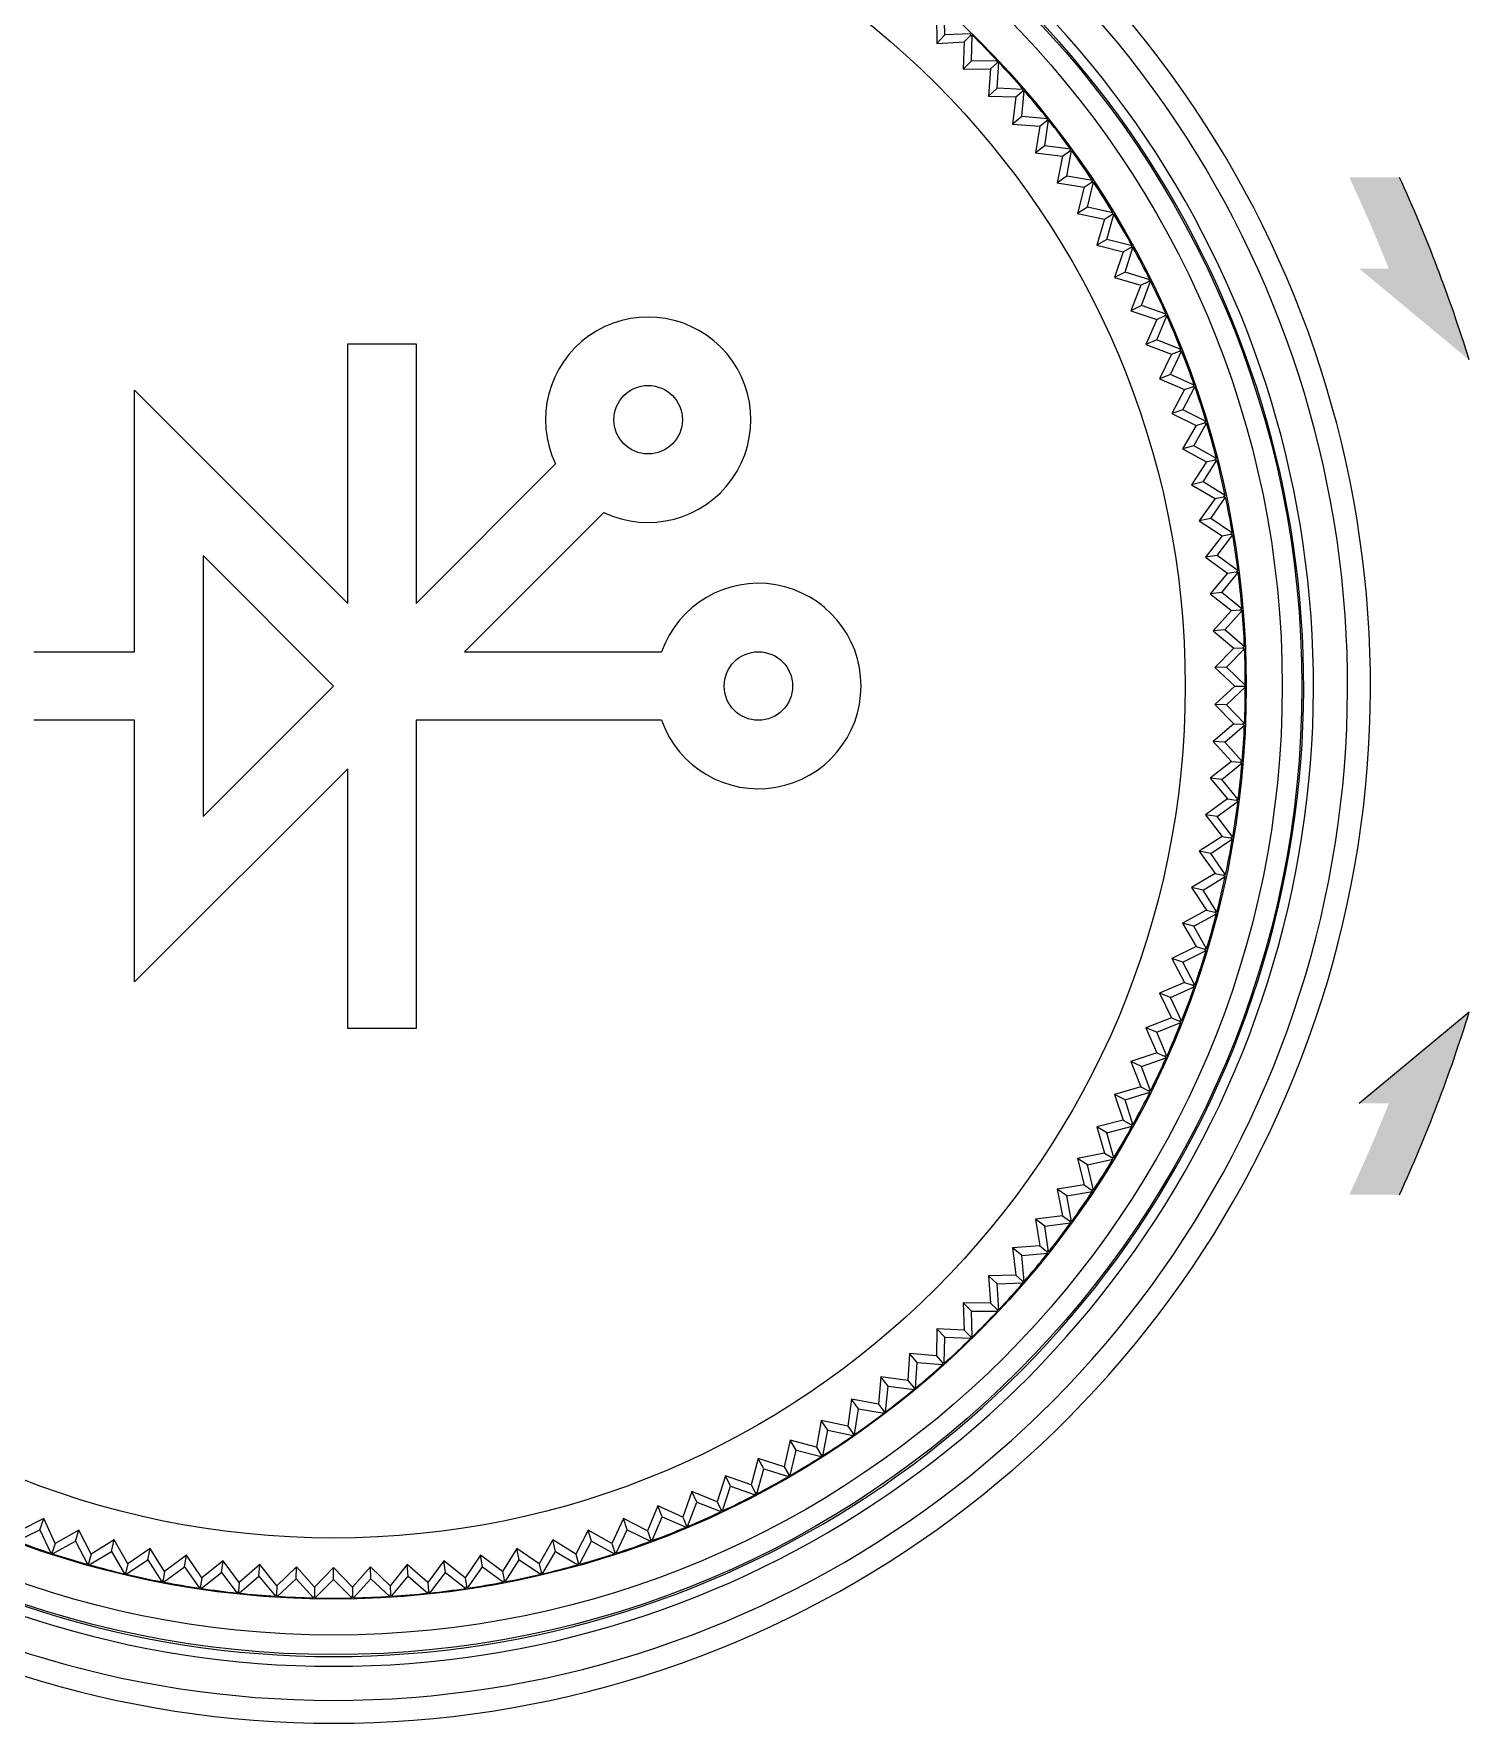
# Model space of a CAD drawing. Header units: millimetres. Extents: x -1493 to -686, y 1310 to 1867.
# Drawn here: x -1111.66 to -1089.64, y 1746.09 to 1772 of the extents above; entities that cross this region are included whole.
import ezdxf

# ---------------------------------------------------------------- set-up
doc = ezdxf.new("R2010")
doc.units = ezdxf.units.MM
doc.layers.get('0').update_dxf_attribs({"linetype": 'CONTINUOUS'})

msp = doc.modelspace()

# ---------------------------------------------------------------- hatches: boundary and pattern name
h = msp.add_hatch(color=256)
h.dxf.hatch_style = 1
h.paths.add_polyline_path([(-1090.709, 1769.793), (-1091.481, 1769.793, -0.016662), (-1090.875, 1768.393), (-1091.327, 1768.393), (-1089.64, 1766.993, 0.031781)])
h = msp.add_hatch(color=256)
h.dxf.hatch_style = 1
h.paths.add_polyline_path([(-1090.709, 1754.193, 0.031781), (-1089.64, 1756.993), (-1091.327, 1755.593), (-1090.875, 1755.593, -0.016662), (-1091.481, 1754.193)])

# ---------------------------------------------------------------- linework, layer by layer
at = {"color": 7, "linetype": 'Continuous'}
for p, q in [((-1097.812, 1772.266), (-1097.807, 1771.848)), ((-1097.683, 1771.98), (-1097.693, 1772.378)), ((-1097.683, 1771.98), (-1097.807, 1771.848)), ((-1097.807, 1771.848), (-1097.39, 1771.87)), ((-1097.285, 1771.995), (-1097.683, 1771.98)), ((-1097.39, 1771.87), (-1097.402, 1771.452)), ((-1097.39, 1771.87), (-1097.297, 1771.964)), ((-1097.285, 1771.995), (-1097.297, 1771.964)), ((-1097.297, 1771.964), (-1097.266, 1771.976)), ((-1097.273, 1771.578), (-1097.266, 1771.976)), ((-1097.273, 1771.578), (-1097.402, 1771.452)), ((-1096.875, 1771.577), (-1097.273, 1771.578)), ((-1096.985, 1771.456), (-1096.888, 1771.546)), ((-1096.875, 1771.577), (-1096.888, 1771.546)), ((-1096.888, 1771.546), (-1096.857, 1771.558)), ((-1096.88, 1771.16), (-1096.857, 1771.558)), ((-1097.402, 1771.452), (-1096.985, 1771.456)), ((-1096.985, 1771.456), (-1097.015, 1771.039)), ((-1096.88, 1771.16), (-1097.015, 1771.039)), ((-1097.015, 1771.039), (-1096.597, 1771.026)), ((-1096.483, 1771.142), (-1096.88, 1771.16)), ((-1096.597, 1771.026), (-1096.645, 1770.611)), ((-1096.597, 1771.026), (-1096.497, 1771.112)), ((-1096.505, 1770.726), (-1096.465, 1771.122)), ((-1096.483, 1771.142), (-1096.497, 1771.112)), ((-1096.497, 1771.112), (-1096.465, 1771.122)), ((-1096.505, 1770.726), (-1096.645, 1770.611)), ((-1096.109, 1770.691), (-1096.505, 1770.726)), ((-1096.645, 1770.611), (-1096.228, 1770.58)), ((-1096.228, 1770.58), (-1096.293, 1770.167)), ((-1096.228, 1770.58), (-1096.125, 1770.661)), ((-1096.149, 1770.276), (-1096.092, 1770.67)), ((-1096.109, 1770.691), (-1096.125, 1770.661)), ((-1096.125, 1770.661), (-1096.092, 1770.67)), ((-1096.149, 1770.276), (-1096.293, 1770.167)), ((-1095.754, 1770.225), (-1096.149, 1770.276)), ((-1095.878, 1770.118), (-1095.771, 1770.196)), ((-1095.812, 1769.812), (-1095.739, 1770.203)), ((-1095.754, 1770.225), (-1095.771, 1770.196)), ((-1095.771, 1770.196), (-1095.739, 1770.203)), ((-1096.293, 1770.167), (-1095.878, 1770.118)), ((-1095.878, 1770.118), (-1095.96, 1769.709)), ((-1095.812, 1769.812), (-1095.96, 1769.709)), ((-1095.96, 1769.709), (-1095.548, 1769.643)), ((-1095.419, 1769.744), (-1095.812, 1769.812)), ((-1095.548, 1769.643), (-1095.438, 1769.716)), ((-1095.494, 1769.334), (-1095.405, 1769.722)), ((-1095.419, 1769.744), (-1095.438, 1769.716)), ((-1095.438, 1769.716), (-1095.405, 1769.722)), ((-1095.548, 1769.643), (-1095.647, 1769.237)), ((-1095.494, 1769.334), (-1095.647, 1769.237)), ((-1095.647, 1769.237), (-1095.237, 1769.154)), ((-1095.105, 1769.25), (-1095.494, 1769.334)), ((-1095.237, 1769.154), (-1095.353, 1768.753)), ((-1095.237, 1769.154), (-1095.125, 1769.222)), ((-1095.197, 1768.843), (-1095.091, 1769.227)), ((-1095.105, 1769.25), (-1095.125, 1769.222)), ((-1095.125, 1769.222), (-1095.091, 1769.227)), ((-1095.197, 1768.843), (-1095.353, 1768.753)), ((-1095.353, 1768.753), (-1094.948, 1768.653)), ((-1094.812, 1768.743), (-1095.197, 1768.843)), ((-1094.948, 1768.653), (-1095.081, 1768.256)), ((-1094.948, 1768.653), (-1094.832, 1768.716)), ((-1094.92, 1768.34), (-1094.799, 1768.719)), ((-1094.812, 1768.743), (-1094.832, 1768.716)), ((-1094.832, 1768.716), (-1094.799, 1768.719)), ((-1094.92, 1768.34), (-1095.081, 1768.256)), ((-1095.081, 1768.256), (-1094.68, 1768.14)), ((-1094.54, 1768.224), (-1094.92, 1768.34)), ((-1094.68, 1768.14), (-1094.829, 1767.749)), ((-1094.68, 1768.14), (-1094.562, 1768.198)), ((-1094.665, 1767.826), (-1094.528, 1768.2)), ((-1094.54, 1768.224), (-1094.562, 1768.198)), ((-1094.562, 1768.198), (-1094.528, 1768.2)), ((-1094.665, 1767.826), (-1094.829, 1767.749)), ((-1094.829, 1767.749), (-1094.433, 1767.616)), ((-1094.29, 1767.694), (-1094.665, 1767.826)), ((-1094.433, 1767.616), (-1094.599, 1767.232)), ((-1094.433, 1767.616), (-1094.313, 1767.669)), ((-1094.432, 1767.302), (-1094.279, 1767.67)), ((-1094.29, 1767.694), (-1094.313, 1767.669)), ((-1094.313, 1767.669), (-1094.279, 1767.67)), ((-1106.844, 1763.261), (-1106.844, 1767.243)), ((-1106.844, 1767.243), (-1105.794, 1767.243)), ((-1105.794, 1767.243), (-1105.794, 1763.261)), ((-1094.432, 1767.302), (-1094.599, 1767.232)), ((-1094.599, 1767.232), (-1094.209, 1767.082)), ((-1094.062, 1767.154), (-1094.432, 1767.302)), ((-1094.209, 1767.082), (-1094.39, 1766.706)), ((-1094.221, 1766.769), (-1094.053, 1767.129)), ((-1094.209, 1767.082), (-1094.086, 1767.13)), ((-1094.062, 1767.154), (-1094.086, 1767.13)), ((-1094.086, 1767.13), (-1094.053, 1767.129)), ((-1094.221, 1766.769), (-1094.39, 1766.706)), ((-1094.39, 1766.706), (-1094.007, 1766.539)), ((-1093.858, 1766.605), (-1094.221, 1766.769)), ((-1094.032, 1766.227), (-1093.849, 1766.58)), ((-1094.007, 1766.539), (-1093.882, 1766.583)), ((-1093.858, 1766.605), (-1093.882, 1766.583)), ((-1093.882, 1766.583), (-1093.849, 1766.58)), ((-1110.113, 1762.518), (-1110.113, 1766.529)), ((-1110.113, 1766.529), (-1106.844, 1763.261)), ((-1094.007, 1766.539), (-1094.204, 1766.171)), ((-1094.032, 1766.227), (-1094.204, 1766.171)), ((-1094.204, 1766.171), (-1093.828, 1765.989)), ((-1093.676, 1766.048), (-1094.032, 1766.227)), ((-1093.676, 1766.048), (-1093.702, 1766.027)), ((-1093.828, 1765.989), (-1094.04, 1765.629)), ((-1093.866, 1765.677), (-1093.669, 1766.023)), ((-1093.828, 1765.989), (-1093.702, 1766.027)), ((-1093.702, 1766.027), (-1093.669, 1766.023)), ((-1093.866, 1765.677), (-1094.04, 1765.629)), ((-1094.04, 1765.629), (-1093.672, 1765.431)), ((-1093.518, 1765.484), (-1093.866, 1765.677)), ((-1103.657, 1765.398), (-1105.794, 1763.261)), ((-1093.672, 1765.431), (-1093.899, 1765.08)), ((-1093.723, 1765.122), (-1093.512, 1765.458)), ((-1093.672, 1765.431), (-1093.545, 1765.464)), ((-1093.518, 1765.484), (-1093.545, 1765.464)), ((-1093.545, 1765.464), (-1093.512, 1765.458)), ((-1093.723, 1765.122), (-1093.899, 1765.08)), ((-1093.899, 1765.08), (-1093.54, 1764.867)), ((-1093.384, 1764.914), (-1093.723, 1765.122)), ((-1093.54, 1764.867), (-1093.782, 1764.526)), ((-1093.604, 1764.56), (-1093.378, 1764.888)), ((-1093.54, 1764.867), (-1093.411, 1764.895)), ((-1093.384, 1764.914), (-1093.411, 1764.895)), ((-1093.411, 1764.895), (-1093.378, 1764.888)), ((-1102.914, 1764.655), (-1105.052, 1762.518)), ((-1093.604, 1764.56), (-1093.782, 1764.526)), ((-1093.782, 1764.526), (-1093.432, 1764.298)), ((-1093.273, 1764.339), (-1093.604, 1764.56)), ((-1093.432, 1764.298), (-1093.687, 1763.968)), ((-1093.508, 1763.994), (-1093.269, 1764.313)), ((-1093.432, 1764.298), (-1093.302, 1764.32)), ((-1093.273, 1764.339), (-1093.302, 1764.32)), ((-1093.302, 1764.32), (-1093.269, 1764.313)), ((-1109.063, 1763.994), (-1109.063, 1759.992)), ((-1109.063, 1763.994), (-1107.061, 1761.993)), ((-1093.508, 1763.994), (-1093.687, 1763.968)), ((-1093.187, 1763.759), (-1093.508, 1763.994)), ((-1093.687, 1763.968), (-1093.347, 1763.726)), ((-1093.347, 1763.726), (-1093.616, 1763.406)), ((-1093.436, 1763.425), (-1093.184, 1763.733)), ((-1093.347, 1763.726), (-1093.216, 1763.742)), ((-1093.187, 1763.759), (-1093.216, 1763.742)), ((-1093.216, 1763.742), (-1093.184, 1763.733)), ((-1093.436, 1763.425), (-1093.616, 1763.406)), ((-1093.616, 1763.406), (-1093.286, 1763.15)), ((-1093.126, 1763.177), (-1093.436, 1763.425)), ((-1093.286, 1763.15), (-1093.569, 1762.842)), ((-1093.388, 1762.853), (-1093.123, 1763.15)), ((-1093.286, 1763.15), (-1093.155, 1763.161)), ((-1093.126, 1763.177), (-1093.155, 1763.161)), ((-1093.155, 1763.161), (-1093.123, 1763.15)), ((-1093.388, 1762.853), (-1093.569, 1762.842)), ((-1093.569, 1762.842), (-1093.25, 1762.572)), ((-1093.088, 1762.592), (-1093.388, 1762.853)), ((-1111.659, 1762.518), (-1110.113, 1762.518)), ((-1105.052, 1762.518), (-1102.029, 1762.518)), ((-1093.25, 1762.572), (-1093.545, 1762.276)), ((-1093.364, 1762.28), (-1093.087, 1762.566)), ((-1093.25, 1762.572), (-1093.118, 1762.577)), ((-1093.088, 1762.592), (-1093.118, 1762.577)), ((-1093.118, 1762.577), (-1093.087, 1762.566)), ((-1093.364, 1762.28), (-1093.545, 1762.276)), ((-1093.545, 1762.276), (-1093.238, 1761.993)), ((-1093.061, 1761.993), (-1093.364, 1762.28)), ((-1109.063, 1759.992), (-1107.061, 1761.993)), ((-1093.238, 1761.993), (-1093.545, 1761.71)), ((-1093.061, 1761.993), (-1093.364, 1761.706)), ((-1093.238, 1761.993), (-1093.061, 1761.993)), ((-1093.364, 1761.706), (-1093.545, 1761.71)), ((-1093.545, 1761.71), (-1093.25, 1761.414)), ((-1093.087, 1761.421), (-1093.364, 1761.706)), ((-1110.113, 1761.468), (-1111.659, 1761.468)), ((-1110.113, 1757.457), (-1110.113, 1761.468)), ((-1105.794, 1761.468), (-1105.794, 1756.743)), ((-1102.029, 1761.468), (-1105.794, 1761.468)), ((-1093.25, 1761.414), (-1093.569, 1761.144)), ((-1093.388, 1761.133), (-1093.088, 1761.394)), ((-1093.25, 1761.414), (-1093.118, 1761.409)), ((-1093.087, 1761.421), (-1093.118, 1761.409)), ((-1093.118, 1761.409), (-1093.088, 1761.394)), ((-1093.388, 1761.133), (-1093.569, 1761.144)), ((-1093.569, 1761.144), (-1093.286, 1760.836)), ((-1093.123, 1760.836), (-1093.388, 1761.133)), ((-1106.844, 1760.726), (-1110.113, 1757.457)), ((-1106.844, 1756.743), (-1106.844, 1760.726)), ((-1093.286, 1760.836), (-1093.616, 1760.58)), ((-1093.436, 1760.561), (-1093.126, 1760.81)), ((-1093.286, 1760.836), (-1093.155, 1760.825)), ((-1093.123, 1760.836), (-1093.155, 1760.825)), ((-1093.155, 1760.825), (-1093.126, 1760.81)), ((-1093.436, 1760.561), (-1093.616, 1760.58)), ((-1093.616, 1760.58), (-1093.347, 1760.261)), ((-1093.184, 1760.253), (-1093.436, 1760.561)), ((-1093.347, 1760.261), (-1093.687, 1760.018)), ((-1093.508, 1759.992), (-1093.187, 1760.227)), ((-1093.347, 1760.261), (-1093.216, 1760.244)), ((-1093.184, 1760.253), (-1093.216, 1760.244)), ((-1093.216, 1760.244), (-1093.187, 1760.227)), ((-1093.508, 1759.992), (-1093.687, 1760.018)), ((-1093.687, 1760.018), (-1093.432, 1759.688)), ((-1093.269, 1759.674), (-1093.508, 1759.992)), ((-1093.432, 1759.688), (-1093.782, 1759.46)), ((-1093.604, 1759.426), (-1093.273, 1759.648)), ((-1093.432, 1759.688), (-1093.302, 1759.666)), ((-1093.269, 1759.674), (-1093.302, 1759.666)), ((-1093.302, 1759.666), (-1093.273, 1759.648)), ((-1093.604, 1759.426), (-1093.782, 1759.46)), ((-1093.782, 1759.46), (-1093.54, 1759.119)), ((-1093.378, 1759.098), (-1093.604, 1759.426)), ((-1093.54, 1759.119), (-1093.899, 1758.906)), ((-1093.723, 1758.865), (-1093.384, 1759.072)), ((-1093.54, 1759.119), (-1093.411, 1759.092)), ((-1093.378, 1759.098), (-1093.411, 1759.092)), ((-1093.411, 1759.092), (-1093.384, 1759.072)), ((-1093.723, 1758.865), (-1093.899, 1758.906)), ((-1093.899, 1758.906), (-1093.672, 1758.555)), ((-1093.512, 1758.528), (-1093.723, 1758.865)), ((-1093.672, 1758.555), (-1094.04, 1758.358)), ((-1093.672, 1758.555), (-1093.545, 1758.523)), ((-1093.866, 1758.309), (-1094.04, 1758.358)), ((-1094.04, 1758.358), (-1093.828, 1757.998)), ((-1093.866, 1758.309), (-1093.518, 1758.502)), ((-1093.669, 1757.963), (-1093.866, 1758.309)), ((-1093.512, 1758.528), (-1093.545, 1758.523)), ((-1093.545, 1758.523), (-1093.518, 1758.502)), ((-1093.828, 1757.998), (-1094.204, 1757.815)), ((-1094.032, 1757.76), (-1094.204, 1757.815)), ((-1094.204, 1757.815), (-1094.007, 1757.447)), ((-1094.032, 1757.76), (-1093.676, 1757.938)), ((-1093.849, 1757.406), (-1094.032, 1757.76)), ((-1093.828, 1757.998), (-1093.702, 1757.96)), ((-1093.669, 1757.963), (-1093.702, 1757.96)), ((-1093.702, 1757.96), (-1093.676, 1757.938)), ((-1094.007, 1757.447), (-1094.39, 1757.281)), ((-1094.221, 1757.218), (-1094.39, 1757.281)), ((-1094.39, 1757.281), (-1094.209, 1756.904)), ((-1094.221, 1757.218), (-1093.858, 1757.381)), ((-1094.007, 1757.447), (-1093.882, 1757.404)), ((-1093.849, 1757.406), (-1093.882, 1757.404)), ((-1093.882, 1757.404), (-1093.858, 1757.381)), ((-1094.053, 1756.857), (-1094.221, 1757.218)), ((-1105.794, 1756.743), (-1106.844, 1756.743)), ((-1094.209, 1756.904), (-1094.599, 1756.754)), ((-1094.432, 1756.684), (-1094.599, 1756.754)), ((-1094.599, 1756.754), (-1094.433, 1756.371)), ((-1094.432, 1756.684), (-1094.062, 1756.832)), ((-1094.209, 1756.904), (-1094.086, 1756.856)), ((-1094.053, 1756.857), (-1094.086, 1756.856)), ((-1094.086, 1756.856), (-1094.062, 1756.832)), ((-1094.279, 1756.317), (-1094.432, 1756.684)), ((-1094.433, 1756.371), (-1094.829, 1756.237)), ((-1094.665, 1756.16), (-1094.829, 1756.237)), ((-1094.829, 1756.237), (-1094.68, 1755.847)), ((-1094.665, 1756.16), (-1094.29, 1756.292)), ((-1094.433, 1756.371), (-1094.313, 1756.317)), ((-1094.279, 1756.317), (-1094.313, 1756.317)), ((-1094.313, 1756.317), (-1094.29, 1756.292)), ((-1094.528, 1755.786), (-1094.665, 1756.16)), ((-1094.68, 1755.847), (-1095.081, 1755.73)), ((-1094.92, 1755.646), (-1095.081, 1755.73)), ((-1095.081, 1755.73), (-1094.948, 1755.334)), ((-1094.92, 1755.646), (-1094.54, 1755.763)), ((-1094.68, 1755.847), (-1094.562, 1755.788)), ((-1094.528, 1755.786), (-1094.562, 1755.788)), ((-1094.562, 1755.788), (-1094.54, 1755.763)), ((-1094.799, 1755.267), (-1094.92, 1755.646)), ((-1094.948, 1755.334), (-1095.353, 1755.234)), ((-1095.197, 1755.143), (-1095.353, 1755.234)), ((-1095.353, 1755.234), (-1095.237, 1754.832)), ((-1095.197, 1755.143), (-1094.812, 1755.244)), ((-1094.948, 1755.334), (-1094.832, 1755.27)), ((-1094.799, 1755.267), (-1094.832, 1755.27)), ((-1094.832, 1755.27), (-1094.812, 1755.244)), ((-1095.091, 1754.759), (-1095.197, 1755.143)), ((-1095.237, 1754.832), (-1095.647, 1754.749)), ((-1095.494, 1754.652), (-1095.647, 1754.749)), ((-1095.647, 1754.749), (-1095.548, 1754.343)), ((-1095.494, 1754.652), (-1095.105, 1754.737)), ((-1095.405, 1754.264), (-1095.494, 1754.652)), ((-1095.237, 1754.832), (-1095.125, 1754.764)), ((-1095.091, 1754.759), (-1095.125, 1754.764)), ((-1095.125, 1754.764), (-1095.105, 1754.737)), ((-1095.548, 1754.343), (-1095.96, 1754.278)), ((-1095.812, 1754.174), (-1095.96, 1754.278)), ((-1095.96, 1754.278), (-1095.878, 1753.868)), ((-1095.812, 1754.174), (-1095.419, 1754.242)), ((-1095.739, 1753.783), (-1095.812, 1754.174)), ((-1095.548, 1754.343), (-1095.438, 1754.27)), ((-1095.405, 1754.264), (-1095.438, 1754.27)), ((-1095.438, 1754.27), (-1095.419, 1754.242)), ((-1095.878, 1753.868), (-1096.293, 1753.819)), ((-1095.878, 1753.868), (-1095.771, 1753.79)), ((-1096.149, 1753.71), (-1096.293, 1753.819)), ((-1096.293, 1753.819), (-1096.228, 1753.407)), ((-1096.149, 1753.71), (-1095.754, 1753.762)), ((-1096.092, 1753.316), (-1096.149, 1753.71)), ((-1095.739, 1753.783), (-1095.771, 1753.79)), ((-1095.771, 1753.79), (-1095.754, 1753.762)), ((-1096.228, 1753.407), (-1096.645, 1753.376)), ((-1096.505, 1753.26), (-1096.645, 1753.376)), ((-1096.645, 1753.376), (-1096.597, 1752.961)), ((-1096.228, 1753.407), (-1096.125, 1753.325)), ((-1096.505, 1753.26), (-1096.109, 1753.295)), ((-1096.465, 1752.864), (-1096.505, 1753.26)), ((-1096.092, 1753.316), (-1096.125, 1753.325)), ((-1096.125, 1753.325), (-1096.109, 1753.295)), ((-1096.597, 1752.961), (-1097.015, 1752.947)), ((-1096.88, 1752.826), (-1097.015, 1752.947)), ((-1097.015, 1752.947), (-1096.985, 1752.53)), ((-1096.88, 1752.826), (-1096.483, 1752.844)), ((-1096.597, 1752.961), (-1096.497, 1752.874)), ((-1096.465, 1752.864), (-1096.497, 1752.874)), ((-1096.497, 1752.874), (-1096.483, 1752.844)), ((-1096.857, 1752.429), (-1096.88, 1752.826)), ((-1097.273, 1752.408), (-1097.402, 1752.534)), ((-1096.985, 1752.53), (-1097.402, 1752.534)), ((-1097.402, 1752.534), (-1097.39, 1752.117)), ((-1097.273, 1752.408), (-1096.875, 1752.409)), ((-1097.266, 1752.01), (-1097.273, 1752.408)), ((-1096.985, 1752.53), (-1096.888, 1752.44)), ((-1096.857, 1752.429), (-1096.888, 1752.44)), ((-1096.888, 1752.44), (-1096.875, 1752.409)), ((-1097.807, 1752.138), (-1097.812, 1751.72)), ((-1097.683, 1752.006), (-1097.807, 1752.138)), ((-1097.39, 1752.117), (-1097.807, 1752.138)), ((-1097.39, 1752.117), (-1097.297, 1752.022)), ((-1097.693, 1751.608), (-1097.683, 1752.006)), ((-1097.683, 1752.006), (-1097.285, 1751.991)), ((-1097.266, 1752.01), (-1097.297, 1752.022)), ((-1097.297, 1752.022), (-1097.285, 1751.991)), ((-1098.228, 1751.759), (-1098.25, 1751.342)), ((-1098.11, 1751.622), (-1098.228, 1751.759)), ((-1097.812, 1751.72), (-1098.228, 1751.759)), ((-1098.136, 1751.225), (-1098.11, 1751.622)), ((-1098.11, 1751.622), (-1097.713, 1751.591)), ((-1097.812, 1751.72), (-1097.724, 1751.622)), ((-1097.693, 1751.608), (-1097.724, 1751.622)), ((-1097.724, 1751.622), (-1097.713, 1751.591)), ((-1098.664, 1751.398), (-1098.704, 1750.982)), ((-1098.552, 1751.257), (-1098.664, 1751.398)), ((-1098.25, 1751.342), (-1098.664, 1751.398)), ((-1098.25, 1751.342), (-1098.166, 1751.24)), ((-1099.115, 1751.056), (-1099.172, 1750.642)), ((-1099.009, 1750.91), (-1099.115, 1751.056)), ((-1098.704, 1750.982), (-1099.115, 1751.056)), ((-1098.595, 1750.861), (-1098.552, 1751.257)), ((-1098.552, 1751.257), (-1098.157, 1751.208)), ((-1098.136, 1751.225), (-1098.166, 1751.24)), ((-1098.166, 1751.24), (-1098.157, 1751.208)), ((-1099.069, 1750.516), (-1099.009, 1750.91)), ((-1099.009, 1750.91), (-1098.616, 1750.845)), ((-1098.704, 1750.982), (-1098.624, 1750.877)), ((-1098.624, 1750.877), (-1098.616, 1750.845)), ((-1098.595, 1750.861), (-1098.624, 1750.877)), ((-1099.58, 1750.733), (-1099.654, 1750.322)), ((-1099.48, 1750.582), (-1099.58, 1750.733)), ((-1099.172, 1750.642), (-1099.58, 1750.733)), ((-1099.556, 1750.191), (-1099.48, 1750.582)), ((-1099.48, 1750.582), (-1099.09, 1750.501)), ((-1099.172, 1750.642), (-1099.097, 1750.534)), ((-1099.097, 1750.534), (-1099.09, 1750.501)), ((-1099.069, 1750.516), (-1099.097, 1750.534)), ((-1100.058, 1750.429), (-1100.15, 1750.022)), ((-1099.964, 1750.275), (-1100.058, 1750.429)), ((-1099.654, 1750.322), (-1100.058, 1750.429)), ((-1100.057, 1749.887), (-1099.964, 1750.275)), ((-1099.964, 1750.275), (-1099.579, 1750.177)), ((-1099.654, 1750.322), (-1099.584, 1750.21)), ((-1100.549, 1750.146), (-1100.657, 1749.743)), ((-1100.57, 1749.605), (-1100.461, 1749.988)), ((-1100.461, 1749.988), (-1100.549, 1750.146)), ((-1100.15, 1750.022), (-1100.549, 1750.146)), ((-1100.461, 1749.988), (-1100.08, 1749.874)), ((-1100.15, 1750.022), (-1100.084, 1749.907)), ((-1099.584, 1750.21), (-1099.579, 1750.177)), ((-1099.556, 1750.191), (-1099.584, 1750.21)), ((-1101.05, 1749.884), (-1101.176, 1749.485)), ((-1101.095, 1749.344), (-1100.97, 1749.722)), ((-1100.97, 1749.722), (-1101.05, 1749.884)), ((-1100.657, 1749.743), (-1101.05, 1749.884)), ((-1100.97, 1749.722), (-1100.593, 1749.593)), ((-1100.657, 1749.743), (-1100.596, 1749.626)), ((-1100.084, 1749.907), (-1100.08, 1749.874)), ((-1100.057, 1749.887), (-1100.084, 1749.907)), ((-1101.563, 1749.643), (-1101.705, 1749.25)), ((-1101.629, 1749.105), (-1101.489, 1749.478)), ((-1101.489, 1749.478), (-1101.563, 1749.643)), ((-1101.176, 1749.485), (-1101.563, 1749.643)), ((-1101.489, 1749.478), (-1101.118, 1749.333)), ((-1101.176, 1749.485), (-1101.12, 1749.366)), ((-1100.596, 1749.626), (-1100.593, 1749.593)), ((-1100.57, 1749.605), (-1100.596, 1749.626)), ((-1111.507, 1749.226), (-1111.88, 1749.037)), ((-1111.567, 1749.055), (-1111.507, 1749.226)), ((-1111.333, 1748.846), (-1111.507, 1749.226)), ((-1102.615, 1749.226), (-1102.79, 1748.846)), ((-1102.556, 1749.055), (-1102.615, 1749.226)), ((-1102.243, 1749.037), (-1102.615, 1749.226)), ((-1102.085, 1749.423), (-1102.243, 1749.037)), ((-1102.174, 1748.889), (-1102.018, 1749.255)), ((-1102.018, 1749.255), (-1102.085, 1749.423)), ((-1101.705, 1749.25), (-1102.085, 1749.423)), ((-1102.018, 1749.255), (-1101.654, 1749.095)), ((-1101.705, 1749.25), (-1101.654, 1749.128)), ((-1101.12, 1749.366), (-1101.118, 1749.333)), ((-1101.095, 1749.344), (-1101.12, 1749.366)), ((-1111.924, 1748.88), (-1111.567, 1749.055)), ((-1111.567, 1749.055), (-1111.396, 1748.696)), ((-1110.969, 1749.051), (-1111.333, 1748.846)), ((-1111.021, 1748.878), (-1110.969, 1749.051)), ((-1110.779, 1748.679), (-1110.969, 1749.051)), ((-1103.154, 1749.051), (-1103.344, 1748.679)), ((-1103.102, 1748.878), (-1103.154, 1749.051)), ((-1102.79, 1748.846), (-1103.154, 1749.051)), ((-1102.727, 1748.696), (-1102.556, 1749.055)), ((-1102.556, 1749.055), (-1102.199, 1748.88)), ((-1102.243, 1749.037), (-1102.197, 1748.913)), ((-1101.654, 1749.128), (-1101.654, 1749.095)), ((-1101.629, 1749.105), (-1101.654, 1749.128)), ((-1111.374, 1748.721), (-1111.396, 1748.696)), ((-1111.333, 1748.846), (-1111.374, 1748.721)), ((-1111.371, 1748.688), (-1111.374, 1748.721)), ((-1111.371, 1748.688), (-1111.021, 1748.878)), ((-1111.021, 1748.878), (-1110.835, 1748.526)), ((-1110.81, 1748.519), (-1110.468, 1748.724)), ((-1110.424, 1748.899), (-1110.779, 1748.679)), ((-1110.468, 1748.724), (-1110.424, 1748.899)), ((-1110.468, 1748.724), (-1110.268, 1748.38)), ((-1110.218, 1748.535), (-1110.424, 1748.899)), ((-1109.872, 1748.769), (-1110.218, 1748.535)), ((-1109.91, 1748.592), (-1109.872, 1748.769)), ((-1109.652, 1748.415), (-1109.872, 1748.769)), ((-1104.251, 1748.769), (-1104.471, 1748.415)), ((-1104.213, 1748.592), (-1104.251, 1748.769)), ((-1103.905, 1748.535), (-1104.251, 1748.769)), ((-1103.699, 1748.899), (-1103.905, 1748.535)), ((-1103.855, 1748.38), (-1103.654, 1748.724)), ((-1103.654, 1748.724), (-1103.699, 1748.899)), ((-1103.344, 1748.679), (-1103.699, 1748.899)), ((-1103.654, 1748.724), (-1103.313, 1748.519)), ((-1103.288, 1748.526), (-1103.102, 1748.878)), ((-1103.102, 1748.878), (-1102.752, 1748.688)), ((-1102.79, 1748.846), (-1102.749, 1748.721)), ((-1102.749, 1748.721), (-1102.752, 1748.688)), ((-1102.727, 1748.696), (-1102.749, 1748.721)), ((-1102.197, 1748.913), (-1102.199, 1748.88)), ((-1102.174, 1748.889), (-1102.197, 1748.913)), ((-1110.814, 1748.552), (-1110.835, 1748.526)), ((-1110.779, 1748.679), (-1110.814, 1748.552)), ((-1110.81, 1748.519), (-1110.814, 1748.552)), ((-1110.218, 1748.535), (-1110.248, 1748.407)), ((-1110.242, 1748.374), (-1109.91, 1748.592)), ((-1109.91, 1748.592), (-1109.695, 1748.257)), ((-1109.669, 1748.252), (-1109.346, 1748.485)), ((-1109.316, 1748.663), (-1109.652, 1748.415)), ((-1109.346, 1748.485), (-1109.316, 1748.663)), ((-1109.346, 1748.485), (-1109.118, 1748.159)), ((-1109.081, 1748.318), (-1109.316, 1748.663)), ((-1108.756, 1748.581), (-1109.081, 1748.318)), ((-1108.779, 1748.401), (-1108.756, 1748.581)), ((-1108.506, 1748.245), (-1108.756, 1748.581)), ((-1108.193, 1748.521), (-1108.506, 1748.245)), ((-1108.208, 1748.341), (-1108.193, 1748.521)), ((-1107.929, 1748.197), (-1108.193, 1748.521)), ((-1107.628, 1748.486), (-1107.929, 1748.197)), ((-1107.635, 1748.305), (-1107.628, 1748.486)), ((-1107.351, 1748.173), (-1107.628, 1748.486)), ((-1107.061, 1748.474), (-1107.351, 1748.173)), ((-1107.061, 1748.293), (-1107.061, 1748.474)), ((-1106.772, 1748.173), (-1107.061, 1748.474)), ((-1106.495, 1748.486), (-1106.772, 1748.173)), ((-1106.488, 1748.305), (-1106.495, 1748.486)), ((-1106.193, 1748.197), (-1106.495, 1748.486)), ((-1105.93, 1748.521), (-1106.193, 1748.197)), ((-1105.915, 1748.341), (-1105.93, 1748.521)), ((-1105.616, 1748.245), (-1105.93, 1748.521)), ((-1105.367, 1748.581), (-1105.616, 1748.245)), ((-1105.344, 1748.401), (-1105.367, 1748.581)), ((-1105.042, 1748.318), (-1105.367, 1748.581)), ((-1104.807, 1748.663), (-1105.042, 1748.318)), ((-1105.005, 1748.159), (-1104.777, 1748.485)), ((-1104.777, 1748.485), (-1104.807, 1748.663)), ((-1104.471, 1748.415), (-1104.807, 1748.663)), ((-1104.777, 1748.485), (-1104.454, 1748.252)), ((-1104.428, 1748.257), (-1104.213, 1748.592)), ((-1104.213, 1748.592), (-1103.881, 1748.374)), ((-1103.905, 1748.535), (-1103.875, 1748.407)), ((-1103.344, 1748.679), (-1103.309, 1748.552)), ((-1103.309, 1748.552), (-1103.313, 1748.519)), ((-1103.288, 1748.526), (-1103.309, 1748.552)), ((-1110.248, 1748.407), (-1110.268, 1748.38)), ((-1110.242, 1748.374), (-1110.248, 1748.407)), ((-1109.676, 1748.285), (-1109.695, 1748.257)), ((-1109.652, 1748.415), (-1109.676, 1748.285)), ((-1109.669, 1748.252), (-1109.676, 1748.285)), ((-1109.1, 1748.188), (-1109.118, 1748.159)), ((-1109.081, 1748.318), (-1109.1, 1748.188)), ((-1109.091, 1748.155), (-1109.1, 1748.188)), ((-1109.091, 1748.155), (-1108.779, 1748.401)), ((-1108.779, 1748.401), (-1108.537, 1748.085)), ((-1108.506, 1748.245), (-1108.52, 1748.114)), ((-1108.51, 1748.082), (-1108.208, 1748.341)), ((-1108.208, 1748.341), (-1107.953, 1748.036)), ((-1107.929, 1748.197), (-1107.938, 1748.065)), ((-1107.926, 1748.034), (-1107.635, 1748.305)), ((-1107.635, 1748.305), (-1107.368, 1748.01)), ((-1107.351, 1748.173), (-1107.354, 1748.041)), ((-1107.341, 1748.01), (-1107.061, 1748.293)), ((-1107.061, 1748.293), (-1106.782, 1748.01)), ((-1106.772, 1748.173), (-1106.769, 1748.041)), ((-1106.755, 1748.01), (-1106.488, 1748.305)), ((-1106.488, 1748.305), (-1106.196, 1748.034)), ((-1106.193, 1748.197), (-1106.185, 1748.065)), ((-1106.17, 1748.036), (-1105.915, 1748.341)), ((-1105.915, 1748.341), (-1105.613, 1748.082)), ((-1105.616, 1748.245), (-1105.603, 1748.114)), ((-1105.586, 1748.085), (-1105.344, 1748.401)), ((-1105.344, 1748.401), (-1105.031, 1748.155)), ((-1105.042, 1748.318), (-1105.023, 1748.188)), ((-1105.023, 1748.188), (-1105.031, 1748.155)), ((-1105.005, 1748.159), (-1105.023, 1748.188)), ((-1104.471, 1748.415), (-1104.446, 1748.285)), ((-1104.446, 1748.285), (-1104.454, 1748.252)), ((-1104.428, 1748.257), (-1104.446, 1748.285)), ((-1103.875, 1748.407), (-1103.881, 1748.374)), ((-1103.855, 1748.38), (-1103.875, 1748.407)), ((-1108.52, 1748.114), (-1108.537, 1748.085)), ((-1108.51, 1748.082), (-1108.52, 1748.114)), ((-1107.938, 1748.065), (-1107.953, 1748.036)), ((-1107.926, 1748.034), (-1107.938, 1748.065)), ((-1107.354, 1748.041), (-1107.368, 1748.01)), ((-1107.354, 1748.041), (-1107.341, 1748.01)), ((-1106.769, 1748.041), (-1106.782, 1748.01)), ((-1106.755, 1748.01), (-1106.769, 1748.041)), ((-1106.185, 1748.065), (-1106.196, 1748.034)), ((-1106.17, 1748.036), (-1106.185, 1748.065)), ((-1105.603, 1748.114), (-1105.613, 1748.082)), ((-1105.586, 1748.085), (-1105.603, 1748.114))]:
    msp.add_line(p, q, dxfattribs=at)
msp.add_line((-1089.64, 1756.993), (-1091.327, 1755.593))
for centre, radius in [((-1107.061, 1761.993), 14.853), ((-1107.061, 1761.993), 14.553), ((-1107.061, 1761.993), 14), ((-1107.061, 1761.993), 13.065), ((-1102.235, 1766.077), 0.525), ((-1100.544, 1761.993), 0.525)]:
    msp.add_circle(centre, radius, dxfattribs=at)
for centre, radius, start, end in [((-1107.061, 1761.993), 15.905, 131.8758, 48.1242), ((-1107.061, 1761.993), 15.554, 131.8652, 48.1244), ((-1107.061, 1761.993), 15.032, 131.7898, 48.2071), ((-1107.061, 1761.993), 14.882, 131.7907, 48.2093), ((-1107.061, 1761.993), 13.986, 43.2542, 45.5458), ((-1107.061, 1761.993), 13.986, 40.8542, 43.1458), ((-1107.061, 1761.993), 13.986, 38.4542, 40.7458), ((-1107.061, 1761.993), 13.986, 36.0542, 38.3458), ((-1107.061, 1761.993), 13.986, 33.6542, 35.9458), ((-1107.061, 1761.993), 13.986, 31.2542, 33.5458), ((-1107.061, 1761.993), 13.986, 28.8542, 31.1458), ((-1107.061, 1761.993), 13.986, 26.4542, 28.7458), ((-1107.061, 1761.993), 13.986, 24.0542, 26.3458), ((-1102.235, 1766.077), 1.575, 244.4712, 205.5288), ((-1107.061, 1761.993), 13.986, 21.6542, 23.9458), ((-1107.061, 1761.993), 13.986, 19.2542, 21.5458), ((-1107.061, 1761.993), 13.986, 16.8542, 19.1458), ((-1107.061, 1761.993), 13.986, 14.4542, 16.7458), ((-1107.061, 1761.993), 13.986, 12.0542, 14.3458), ((-1107.061, 1761.993), 13.986, 9.6542, 11.9458), ((-1107.061, 1761.993), 13.986, 7.2542, 9.5458), ((-1107.061, 1761.993), 13.986, 4.8542, 7.1458), ((-1100.544, 1761.993), 1.575, 199.4712, 160.5288), ((-1107.061, 1761.993), 13.986, 2.4542, 4.7458), ((-1107.061, 1761.993), 13.986, 0.0542, 2.3458), ((-1107.061, 1761.993), 13.986, 357.6542, 359.9458), ((-1107.061, 1761.993), 13.986, 355.2542, 357.5458), ((-1107.061, 1761.993), 13.986, 352.8542, 355.1458), ((-1107.061, 1761.993), 13.986, 350.4542, 352.7458), ((-1107.061, 1761.993), 13.986, 348.0542, 350.3458), ((-1107.061, 1761.993), 13.986, 345.6542, 347.9458), ((-1107.061, 1761.993), 13.986, 343.2542, 345.5458), ((-1107.061, 1761.993), 13.986, 340.8542, 343.1458), ((-1107.061, 1761.993), 13.986, 338.4542, 340.7458), ((-1107.061, 1761.993), 13.986, 336.0542, 338.3458), ((-1107.061, 1761.993), 13.986, 333.6542, 335.9458), ((-1107.061, 1761.993), 13.986, 331.2542, 333.5458), ((-1107.061, 1761.993), 13.986, 328.8542, 331.1458), ((-1107.061, 1761.993), 13.986, 326.4542, 328.7458), ((-1107.061, 1761.993), 13.986, 324.0542, 326.3458), ((-1107.061, 1761.993), 13.986, 321.6542, 323.9458), ((-1107.061, 1761.993), 13.986, 319.2542, 321.5458), ((-1107.061, 1761.993), 13.986, 316.8542, 319.1458), ((-1107.061, 1761.993), 13.986, 314.4542, 316.7458), ((-1107.061, 1761.993), 13.986, 312.0542, 314.3458), ((-1107.061, 1761.993), 13.986, 309.6542, 311.9458), ((-1107.061, 1761.993), 13.986, 307.2542, 309.5458), ((-1107.061, 1761.993), 13.986, 304.8542, 307.1458), ((-1107.061, 1761.993), 13.986, 302.4542, 304.7458), ((-1107.061, 1761.993), 13.986, 300.0542, 302.3458), ((-1107.061, 1761.993), 13.986, 297.6542, 299.9458), ((-1107.061, 1761.993), 13.986, 295.2542, 297.5458), ((-1107.061, 1761.993), 13.986, 292.8542, 295.1458), ((-1107.061, 1761.993), 13.986, 290.4542, 292.7458), ((-1107.061, 1761.993), 13.986, 249.6542, 251.9458), ((-1107.061, 1761.993), 13.986, 252.0542, 254.3458), ((-1107.061, 1761.993), 13.986, 285.6542, 287.9458), ((-1107.061, 1761.993), 13.986, 288.0542, 290.3458), ((-1107.061, 1761.993), 13.986, 254.4542, 256.7458), ((-1107.061, 1761.993), 13.986, 283.2542, 285.5458), ((-1107.061, 1761.993), 13.986, 256.8542, 259.1458), ((-1107.061, 1761.993), 13.986, 259.2542, 261.5458), ((-1107.061, 1761.993), 13.986, 278.4542, 280.7458), ((-1107.061, 1761.993), 13.986, 280.8542, 283.1458), ((-1107.061, 1761.993), 13.986, 261.6542, 263.9458), ((-1107.061, 1761.993), 13.986, 264.0542, 266.3458), ((-1107.061, 1761.993), 13.986, 266.4542, 268.7458), ((-1107.061, 1761.993), 13.986, 268.8542, 271.1458), ((-1107.061, 1761.993), 13.986, 271.2542, 273.5458), ((-1107.061, 1761.993), 13.986, 273.6542, 275.9458), ((-1107.061, 1761.993), 13.986, 276.0542, 278.3458)]:
    msp.add_arc(centre, radius, start, end, dxfattribs=at)
for centre, start, end in [((-1112.178, 1759.993), 17.2541, 24.5353), ((-1112.178, 1763.993), 335.4647, 342.7459)]:
    msp.add_arc(centre, 23.6, start, end)

doc.saveas('drawing.dxf')
